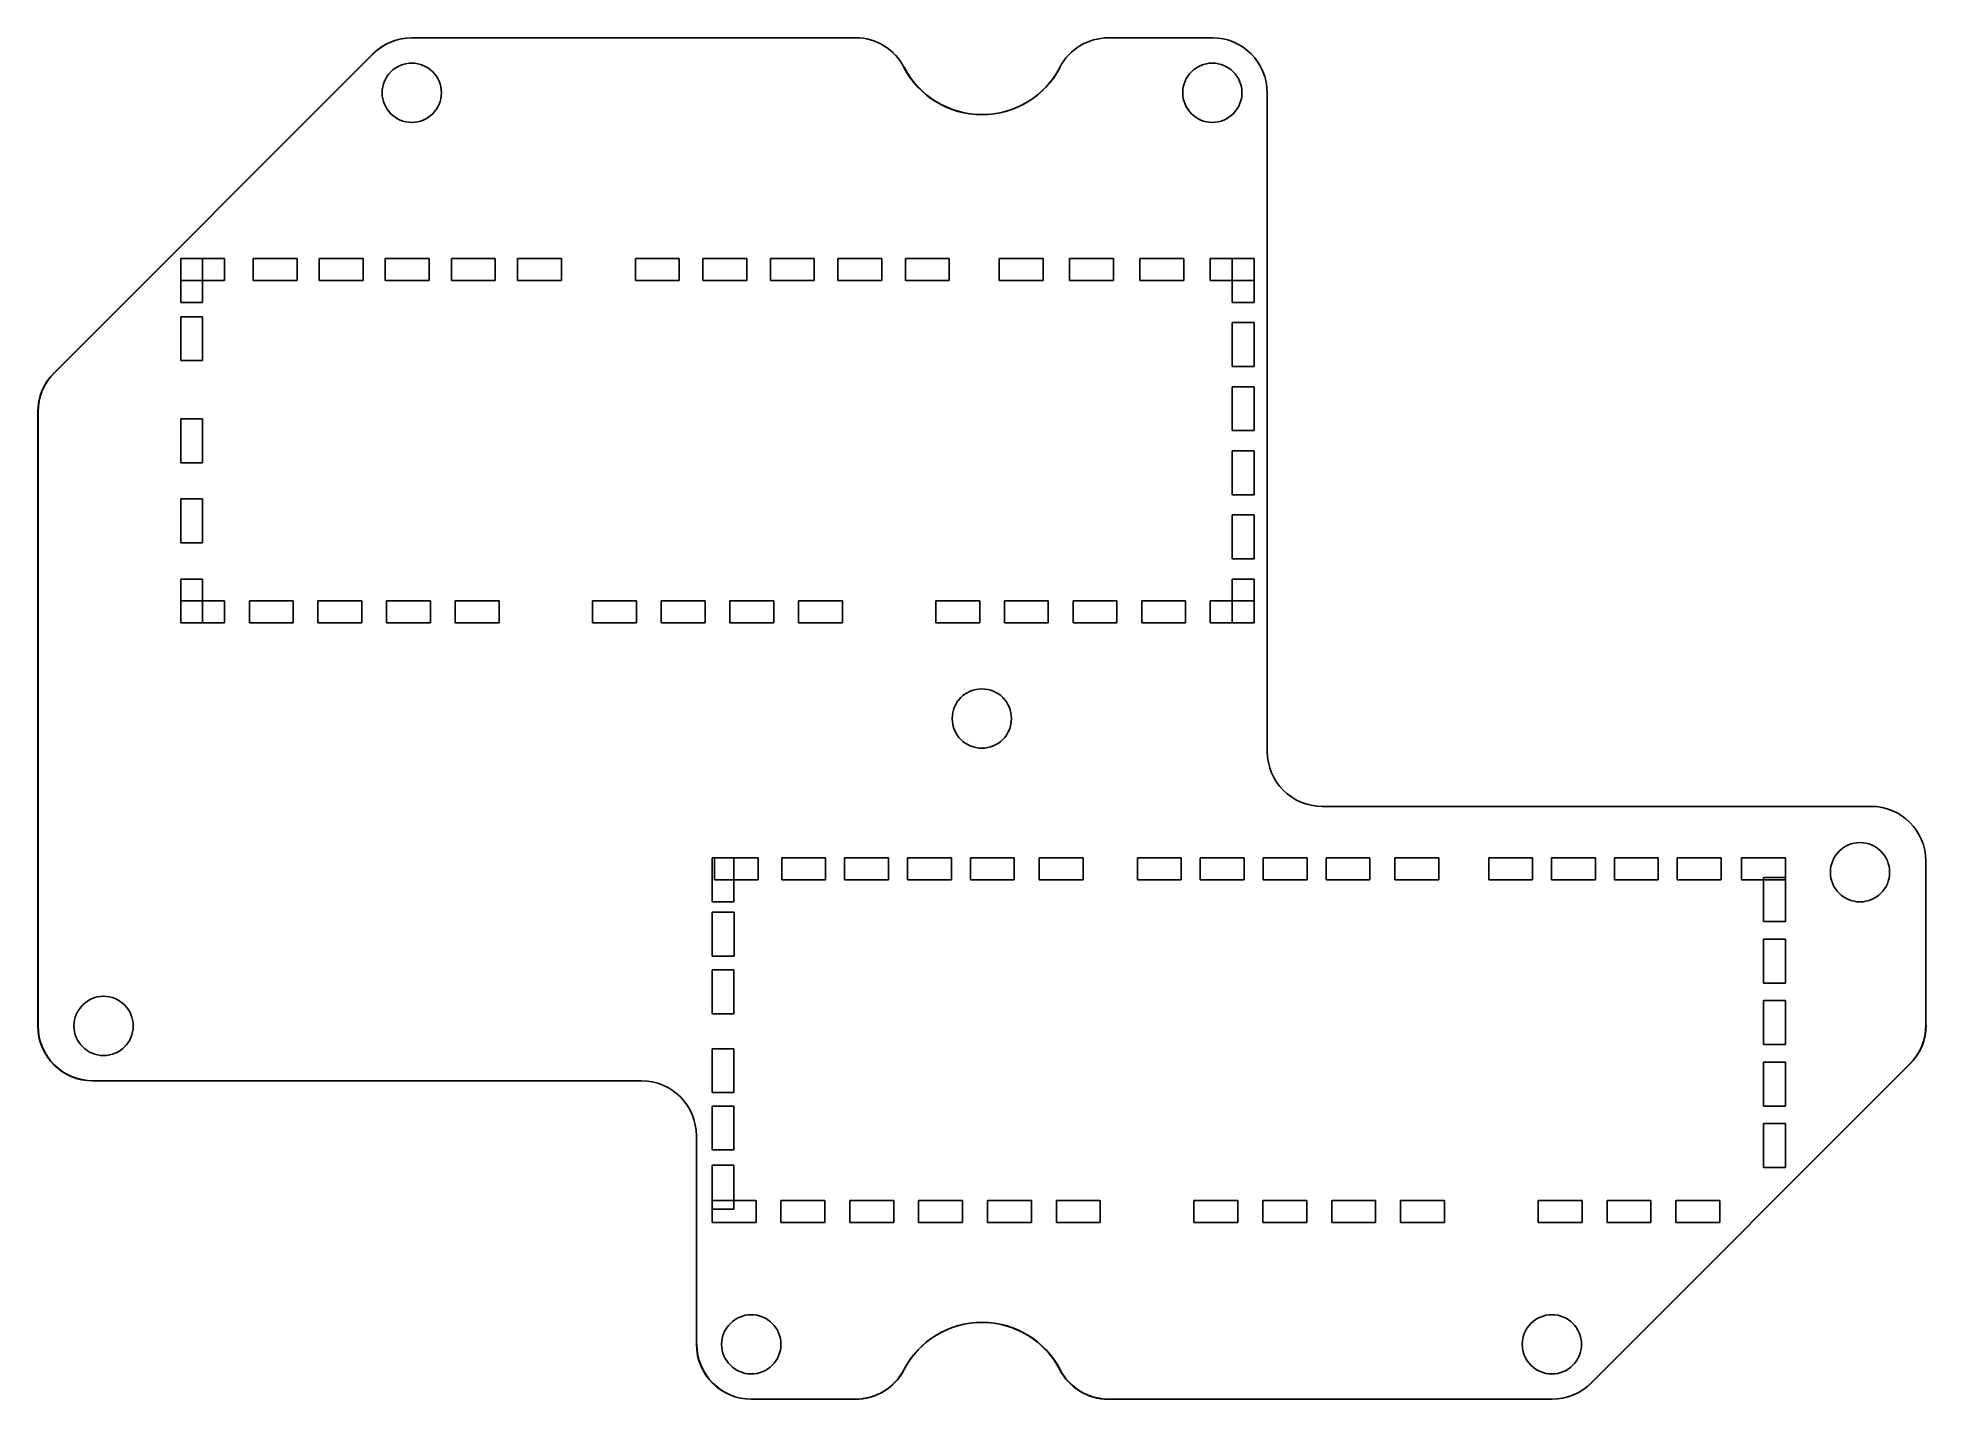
# Model space of a CAD drawing. Header units: millimetres. Extents: x 1 to 87, y 1.4 to 63.5.
import ezdxf

# ---------------------------------------------------------------- set-up
doc = ezdxf.new("R2010")
doc.units = ezdxf.units.MM
doc.layers.add('Mechanical2', color=216, linetype='Continuous')

msp = doc.modelspace()

# ---------------------------------------------------------------- linework, layer by layer
at = {"layer": 'Mechanical2'}
for p, q in [((17.987, 63.447), (38.185, 63.447)), ((18.002, 63.45), (38.2, 63.45)), ((49.718, 63.447), (54.451, 63.447)), ((1.684, 48.179), (16.219, 62.715)), ((1.699, 48.182), (16.234, 62.718)), ((56.951, 30.947), (56.951, 60.947)), ((7.462, 53.4), (9.462, 53.4)), ((7.462, 52.4), (7.462, 53.4)), ((7.462, 51.396), (7.462, 53.396)), ((7.462, 53.396), (8.462, 53.396)), ((8.462, 53.396), (8.462, 51.396)), ((9.462, 53.4), (9.462, 52.4)), ((10.762, 52.4), (10.762, 53.4)), ((10.762, 53.4), (12.762, 53.4)), ((12.762, 53.4), (12.762, 52.4)), ((13.772, 52.4), (13.772, 53.4)), ((13.772, 53.4), (15.772, 53.4)), ((15.772, 53.4), (15.772, 52.4)), ((16.781, 52.4), (16.781, 53.4)), ((16.781, 53.4), (18.781, 53.4)), ((18.781, 53.4), (18.781, 52.4)), ((19.79, 52.4), (19.79, 53.4)), ((19.79, 53.4), (21.79, 53.4)), ((21.79, 53.4), (21.79, 52.4)), ((22.799, 52.4), (22.799, 53.4)), ((22.799, 53.4), (24.799, 53.4)), ((24.799, 53.4), (24.799, 52.4)), ((28.17, 52.4), (28.17, 53.4)), ((28.17, 53.4), (30.17, 53.4)), ((30.17, 53.4), (30.17, 52.4)), ((31.245, 52.4), (31.245, 53.4)), ((31.245, 53.4), (33.245, 53.4)), ((33.245, 53.4), (33.245, 52.4)), ((34.32, 52.4), (34.32, 53.4)), ((34.32, 53.4), (36.32, 53.4)), ((36.32, 53.4), (36.32, 52.4)), ((37.395, 52.4), (37.395, 53.4)), ((37.395, 53.4), (39.395, 53.4)), ((39.395, 53.4), (39.395, 52.4)), ((40.47, 52.4), (40.47, 53.4)), ((40.47, 53.4), (42.47, 53.4)), ((42.47, 53.4), (42.47, 52.4)), ((44.746, 52.4), (44.746, 53.4)), ((44.746, 53.4), (46.746, 53.4)), ((46.746, 53.4), (46.746, 52.4)), ((47.95, 52.4), (47.95, 53.4)), ((47.95, 53.4), (49.95, 53.4)), ((49.95, 53.4), (49.95, 52.4)), ((51.154, 52.4), (51.154, 53.4)), ((51.154, 53.4), (53.154, 53.4)), ((53.154, 53.4), (53.154, 52.4)), ((54.358, 52.4), (54.358, 53.4)), ((54.358, 53.4), (56.358, 53.4)), ((55.358, 51.4), (55.358, 53.4)), ((55.358, 53.4), (56.358, 53.4)), ((56.358, 53.4), (56.358, 51.4)), ((56.358, 53.4), (56.358, 52.4)), ((9.462, 52.4), (7.462, 52.4)), ((12.762, 52.4), (10.762, 52.4)), ((15.772, 52.4), (13.772, 52.4)), ((18.781, 52.4), (16.781, 52.4)), ((21.79, 52.4), (19.79, 52.4)), ((24.799, 52.4), (22.799, 52.4)), ((30.17, 52.4), (28.17, 52.4)), ((33.245, 52.4), (31.245, 52.4)), ((36.32, 52.4), (34.32, 52.4)), ((39.395, 52.4), (37.395, 52.4)), ((42.47, 52.4), (40.47, 52.4)), ((46.746, 52.4), (44.746, 52.4)), ((49.95, 52.4), (47.95, 52.4)), ((53.154, 52.4), (51.154, 52.4)), ((56.358, 52.4), (54.358, 52.4)), ((8.462, 51.396), (7.462, 51.396)), ((56.358, 51.4), (55.358, 51.4)), ((7.462, 48.747), (7.462, 50.747)), ((7.462, 50.747), (8.462, 50.747)), ((8.462, 50.747), (8.462, 48.747)), ((55.358, 48.48), (55.358, 50.48)), ((55.358, 50.48), (56.358, 50.48)), ((56.358, 50.48), (56.358, 48.48)), ((8.462, 48.747), (7.462, 48.747)), ((56.358, 48.48), (55.358, 48.48)), ((55.358, 45.56), (55.358, 47.56)), ((55.358, 47.56), (56.358, 47.56)), ((56.358, 47.56), (56.358, 45.56)), ((0.951, 18.447), (0.951, 46.412)), ((0.966, 18.45), (0.966, 46.414)), ((7.462, 44.098), (7.462, 46.098)), ((7.462, 46.098), (8.462, 46.098)), ((8.462, 46.098), (8.462, 44.098)), ((56.358, 45.56), (55.358, 45.56)), ((8.462, 44.098), (7.462, 44.098)), ((55.358, 42.64), (55.358, 44.64)), ((55.358, 44.64), (56.358, 44.64)), ((56.358, 44.64), (56.358, 42.64)), ((7.462, 40.449), (7.462, 42.449)), ((7.462, 42.449), (8.462, 42.449)), ((8.462, 42.449), (8.462, 40.449)), ((56.358, 42.64), (55.358, 42.64)), ((55.358, 39.72), (55.358, 41.72)), ((55.358, 41.72), (56.358, 41.72)), ((56.358, 41.72), (56.358, 39.72)), ((8.462, 40.449), (7.462, 40.449)), ((56.358, 39.72), (55.358, 39.72)), ((7.462, 36.8), (7.462, 38.8)), ((7.462, 38.8), (8.462, 38.8)), ((8.462, 38.8), (8.462, 36.8)), ((55.358, 36.8), (55.358, 38.8)), ((55.358, 38.8), (56.358, 38.8)), ((56.358, 38.8), (56.358, 36.8)), ((7.462, 37.8), (9.462, 37.8)), ((7.462, 36.8), (7.462, 37.8)), ((9.462, 37.8), (9.462, 36.8)), ((10.589, 36.8), (10.589, 37.8)), ((10.589, 37.8), (12.589, 37.8)), ((12.589, 37.8), (12.589, 36.8)), ((13.715, 36.8), (13.715, 37.8)), ((13.715, 37.8), (15.715, 37.8)), ((15.715, 37.8), (15.715, 36.8)), ((16.842, 36.8), (16.842, 37.8)), ((16.842, 37.8), (18.842, 37.8)), ((18.842, 37.8), (18.842, 36.8)), ((19.968, 36.8), (19.968, 37.8)), ((19.968, 37.8), (21.968, 37.8)), ((21.968, 37.8), (21.968, 36.8)), ((26.221, 36.8), (26.221, 37.8)), ((26.221, 37.8), (28.221, 37.8)), ((28.221, 37.8), (28.221, 36.8)), ((29.347, 36.8), (29.347, 37.8)), ((29.347, 37.8), (31.347, 37.8)), ((31.347, 37.8), (31.347, 36.8)), ((32.474, 36.8), (32.474, 37.8)), ((32.474, 37.8), (34.474, 37.8)), ((34.474, 37.8), (34.474, 36.8)), ((35.6, 36.8), (35.6, 37.8)), ((35.6, 37.8), (37.6, 37.8)), ((37.6, 37.8), (37.6, 36.8)), ((41.853, 36.8), (41.853, 37.8)), ((41.853, 37.8), (43.853, 37.8)), ((43.853, 37.8), (43.853, 36.8)), ((44.979, 36.8), (44.979, 37.8)), ((44.979, 37.8), (46.979, 37.8)), ((46.979, 37.8), (46.979, 36.8)), ((48.106, 36.8), (48.106, 37.8)), ((48.106, 37.8), (50.106, 37.8)), ((50.106, 37.8), (50.106, 36.8)), ((51.232, 36.8), (51.232, 37.8)), ((51.232, 37.8), (53.232, 37.8)), ((53.232, 37.8), (53.232, 36.8)), ((54.358, 36.8), (54.358, 37.8)), ((54.358, 37.8), (56.358, 37.8)), ((56.358, 37.8), (56.358, 36.8)), ((9.462, 36.8), (7.462, 36.8)), ((8.462, 36.8), (7.462, 36.8)), ((12.589, 36.8), (10.589, 36.8)), ((15.715, 36.8), (13.715, 36.8)), ((18.842, 36.8), (16.842, 36.8)), ((21.968, 36.8), (19.968, 36.8)), ((28.221, 36.8), (26.221, 36.8)), ((31.347, 36.8), (29.347, 36.8)), ((34.474, 36.8), (32.474, 36.8)), ((37.6, 36.8), (35.6, 36.8)), ((43.853, 36.8), (41.853, 36.8)), ((46.979, 36.8), (44.979, 36.8)), ((50.106, 36.8), (48.106, 36.8)), ((53.232, 36.8), (51.232, 36.8)), ((56.358, 36.8), (54.358, 36.8)), ((56.358, 36.8), (55.358, 36.8)), ((59.451, 28.447), (84.451, 28.447)), ((31.662, 24.1), (31.662, 26.1)), ((31.662, 26.1), (32.662, 26.1)), ((31.768, 26.1), (33.768, 26.1)), ((31.768, 25.1), (31.768, 26.1)), ((32.662, 26.1), (32.662, 24.1)), ((33.768, 26.1), (33.768, 25.1)), ((34.838, 26.1), (36.838, 26.1)), ((34.838, 25.1), (34.838, 26.1)), ((36.838, 26.1), (36.838, 25.1)), ((37.701, 26.1), (39.701, 26.1)), ((37.701, 25.1), (37.701, 26.1)), ((39.701, 26.1), (39.701, 25.1)), ((40.564, 26.1), (42.564, 26.1)), ((40.564, 25.1), (40.564, 26.1)), ((42.564, 26.1), (42.564, 25.1)), ((43.428, 26.1), (45.428, 26.1)), ((43.428, 25.1), (43.428, 26.1)), ((45.428, 26.1), (45.428, 25.1)), ((46.562, 26.1), (48.562, 26.1)), ((46.562, 25.1), (46.562, 26.1)), ((48.562, 26.1), (48.562, 25.1)), ((51.038, 26.1), (53.038, 26.1)), ((51.038, 25.1), (51.038, 26.1)), ((53.038, 26.1), (53.038, 25.1)), ((53.901, 26.1), (55.901, 26.1)), ((53.901, 25.1), (53.901, 26.1)), ((55.901, 26.1), (55.901, 25.1)), ((56.764, 26.1), (58.764, 26.1)), ((56.764, 25.1), (56.764, 26.1)), ((58.764, 26.1), (58.764, 25.1)), ((59.628, 26.1), (61.628, 26.1)), ((59.628, 25.1), (59.628, 26.1)), ((61.628, 26.1), (61.628, 25.1)), ((62.762, 26.1), (64.762, 26.1)), ((62.762, 25.1), (62.762, 26.1)), ((64.762, 26.1), (64.762, 25.1)), ((67.038, 26.1), (69.038, 26.1)), ((67.038, 25.1), (67.038, 26.1)), ((69.038, 26.1), (69.038, 25.1)), ((69.901, 26.1), (71.901, 26.1)), ((69.901, 25.1), (69.901, 26.1)), ((71.901, 26.1), (71.901, 25.1)), ((72.764, 26.1), (74.764, 26.1)), ((72.764, 25.1), (72.764, 26.1)), ((74.764, 26.1), (74.764, 25.1)), ((75.628, 26.1), (77.628, 26.1)), ((75.628, 25.1), (75.628, 26.1)), ((77.628, 26.1), (77.628, 25.1)), ((78.557, 25.1), (78.557, 26.1)), ((78.557, 26.1), (80.557, 26.1)), ((80.557, 26.1), (80.557, 25.1)), ((86.951, 18.483), (86.951, 25.947)), ((33.768, 25.1), (31.768, 25.1)), ((36.838, 25.1), (34.838, 25.1)), ((39.701, 25.1), (37.701, 25.1)), ((42.564, 25.1), (40.564, 25.1)), ((45.428, 25.1), (43.428, 25.1)), ((48.562, 25.1), (46.562, 25.1)), ((53.038, 25.1), (51.038, 25.1)), ((55.901, 25.1), (53.901, 25.1)), ((58.764, 25.1), (56.764, 25.1)), ((61.628, 25.1), (59.628, 25.1)), ((64.762, 25.1), (62.762, 25.1)), ((69.038, 25.1), (67.038, 25.1)), ((71.901, 25.1), (69.901, 25.1)), ((74.764, 25.1), (72.764, 25.1)), ((77.628, 25.1), (75.628, 25.1)), ((80.557, 25.1), (78.557, 25.1)), ((79.558, 23.2), (79.558, 25.2)), ((79.558, 25.2), (80.558, 25.2)), ((80.558, 25.2), (80.558, 23.2)), ((32.662, 24.1), (31.662, 24.1)), ((31.669, 21.624), (31.669, 23.624)), ((31.669, 23.624), (32.669, 23.624)), ((32.669, 23.624), (32.669, 21.624)), ((80.558, 23.2), (79.558, 23.2)), ((79.558, 20.4), (79.558, 22.4)), ((79.558, 22.4), (80.558, 22.4)), ((80.558, 22.4), (80.558, 20.4)), ((32.669, 21.624), (31.669, 21.624)), ((31.662, 19), (31.662, 21)), ((31.662, 21), (32.662, 21)), ((32.662, 21), (32.662, 19)), ((80.558, 20.4), (79.558, 20.4)), ((32.662, 19), (31.662, 19)), ((79.558, 17.6), (79.558, 19.6)), ((79.558, 19.6), (80.558, 19.6)), ((80.558, 19.6), (80.558, 17.6)), ((31.662, 15.41), (31.662, 17.41)), ((31.662, 17.41), (32.662, 17.41)), ((32.662, 17.41), (32.662, 15.41)), ((80.558, 17.6), (79.558, 17.6)), ((71.684, 2.179), (86.219, 16.715)), ((71.699, 2.182), (86.234, 16.718)), ((79.558, 14.8), (79.558, 16.8)), ((79.558, 16.8), (80.558, 16.8)), ((80.558, 16.8), (80.558, 14.8)), ((3.451, 15.947), (28.451, 15.947)), ((3.466, 15.95), (5.466, 15.95)), ((32.662, 15.41), (31.662, 15.41)), ((31.662, 12.8), (31.662, 14.8)), ((31.662, 14.8), (32.662, 14.8)), ((32.662, 14.8), (32.662, 12.8)), ((80.558, 14.8), (79.558, 14.8)), ((79.558, 12), (79.558, 14)), ((79.558, 14), (80.558, 14)), ((80.558, 14), (80.558, 12)), ((30.951, 3.947), (30.951, 13.447)), ((32.662, 12.8), (31.662, 12.8)), ((31.662, 10.1), (31.662, 12.1)), ((31.662, 12.1), (32.662, 12.1)), ((32.662, 12.1), (32.662, 10.1)), ((80.558, 12), (79.558, 12)), ((31.668, 10.5), (33.668, 10.5)), ((31.668, 9.5), (31.668, 10.5)), ((33.668, 10.5), (33.668, 9.5)), ((34.803, 10.5), (36.803, 10.5)), ((34.803, 9.5), (34.803, 10.5)), ((36.803, 10.5), (36.803, 9.5)), ((37.939, 10.5), (39.939, 10.5)), ((37.939, 9.5), (37.939, 10.5)), ((39.939, 10.5), (39.939, 9.5)), ((41.074, 10.5), (43.074, 10.5)), ((41.074, 9.5), (41.074, 10.5)), ((43.074, 10.5), (43.074, 9.5)), ((44.209, 10.5), (46.209, 10.5)), ((44.209, 9.5), (44.209, 10.5)), ((46.209, 10.5), (46.209, 9.5)), ((47.345, 10.5), (49.345, 10.5)), ((47.345, 9.5), (47.345, 10.5)), ((49.345, 10.5), (49.345, 9.5)), ((53.615, 10.5), (55.615, 10.5)), ((53.615, 9.5), (53.615, 10.5)), ((55.615, 10.5), (55.615, 9.5)), ((56.751, 10.5), (58.751, 10.5)), ((56.751, 9.5), (56.751, 10.5)), ((58.751, 10.5), (58.751, 9.5)), ((59.886, 10.5), (61.886, 10.5)), ((59.886, 9.5), (59.886, 10.5)), ((61.886, 10.5), (61.886, 9.5)), ((63.021, 10.5), (65.021, 10.5)), ((63.021, 9.5), (63.021, 10.5)), ((65.021, 10.5), (65.021, 9.5)), ((69.292, 10.5), (71.292, 10.5)), ((69.292, 9.5), (69.292, 10.5)), ((71.292, 10.5), (71.292, 9.5)), ((72.427, 10.5), (74.427, 10.5)), ((72.427, 9.5), (72.427, 10.5)), ((74.427, 10.5), (74.427, 9.5)), ((75.562, 10.5), (77.562, 10.5)), ((75.562, 9.5), (75.562, 10.5)), ((77.562, 10.5), (77.562, 9.5)), ((32.662, 10.1), (31.662, 10.1)), ((33.668, 9.5), (31.668, 9.5)), ((36.803, 9.5), (34.803, 9.5)), ((39.939, 9.5), (37.939, 9.5)), ((43.074, 9.5), (41.074, 9.5)), ((46.209, 9.5), (44.209, 9.5)), ((49.345, 9.5), (47.345, 9.5)), ((55.615, 9.5), (53.615, 9.5)), ((58.751, 9.5), (56.751, 9.5)), ((61.886, 9.5), (59.886, 9.5)), ((65.021, 9.5), (63.021, 9.5)), ((71.292, 9.5), (69.292, 9.5)), ((74.427, 9.5), (72.427, 9.5)), ((77.562, 9.5), (75.562, 9.5)), ((33.451, 1.447), (38.185, 1.447)), ((33.466, 1.45), (38.2, 1.45)), ((49.718, 1.447), (69.916, 1.447)), ((49.733, 1.45), (69.931, 1.45))]:
    msp.add_line(p, q, dxfattribs=at)
for centre in [(17.987, 60.947), (54.451, 60.947), (43.951, 32.447), (83.951, 25.447), (3.951, 18.447), (33.451, 3.947), (69.916, 3.947)]:
    msp.add_circle(centre, 1.35, dxfattribs=at)
for centre, radius, start, end in [((17.987, 60.947), 2.5, 89.99985, 134.99985), ((18.002, 60.95), 2.5, 90, 135), ((38.198, 60.949), 2.5, 27.48554, 89.99914), ((49.718, 60.947), 2.5, 90.00086, 152.51446), ((54.451, 60.947), 2.5, 0, 90), ((43.951, 63.947), 4, 207.48645, 332.51355), ((43.966, 63.95), 4, 207.48643, 332.51357), ((3.451, 46.412), 2.5, 135.00023, 180.00012), ((3.451, 46.412), 2.5, 135.00015, 180.00015), ((3.466, 46.414), 2.5, 135, 180), ((59.451, 30.947), 2.5, 180, 270), ((84.451, 25.947), 2.5, 0, 90), ((3.451, 18.447), 2.5, 180, 270), ((3.466, 18.45), 2.5, 180, 270), ((84.451, 18.483), 2.5, 314.99738, 359.99738), ((84.466, 18.486), 2.5, 315, 0), ((28.451, 13.447), 2.5, 0, 90), ((43.951, 0.947), 4, 27.48645, 152.51355), ((43.966, 0.95), 4, 27.48643, 152.51357), ((33.451, 3.947), 2.5, 180, 270), ((33.466, 3.95), 2.5, 180, 270), ((38.185, 3.947), 2.5, 270.00086, 332.51446), ((38.2, 3.95), 2.5, 270, 332.51357), ((49.718, 3.947), 2.5, 207.48554, 269.99914), ((49.733, 3.95), 2.5, 207.48643, 270), ((69.916, 3.947), 2.5, 269.99871, 314.99871), ((69.931, 3.95), 2.5, 270, 315)]:
    msp.add_arc(centre, radius, start, end, dxfattribs=at)

doc.saveas('drawing.dxf')
